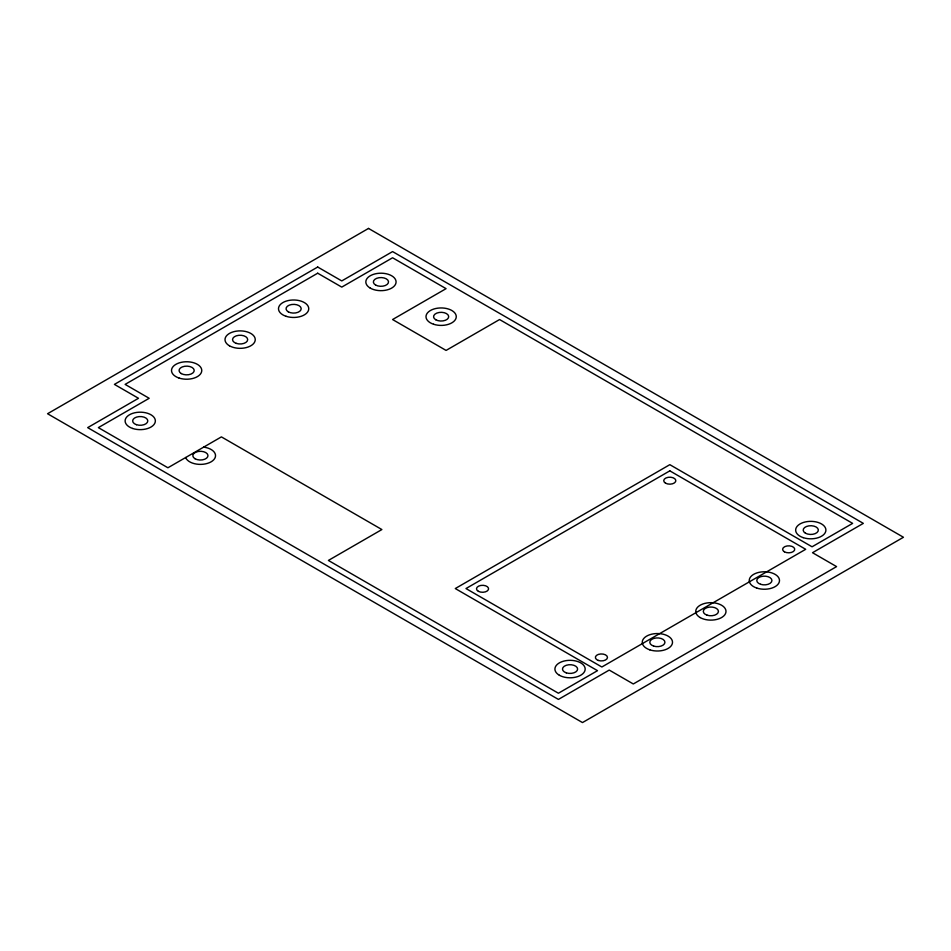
<?xml version="1.0" encoding="UTF-8"?>
<svg xmlns="http://www.w3.org/2000/svg" width="951" height="951" viewBox="0 0 951 951"><rect width="100%" height="100%" fill="white"/><g stroke="black" fill="none" stroke-linecap="round" stroke-linejoin="round"><path stroke-width="1.43" d="M203.621 447.16L204.322 447.22A15.133 8.737 0 0 1 211.11 461.829A15.133 8.737 0 0 1 185.79 457.918L185.695 457.514M368.512 228.43L47.55 413.733L582.487 722.57L903.45 537.267L368.512 228.43M317.693 267.029L114.417 384.394L138.489 398.291L87.67 427.629L558.415 699.413L609.234 670.075L633.307 683.971L836.583 566.606L812.511 552.709L863.33 523.371L392.585 251.587L341.766 280.925L317.693 267.029M317.693 273.21L125.116 384.394L149.188 398.291L98.369 427.629L167.911 467.773L221.405 436.889L381.886 529.552L328.392 560.436L558.415 693.231L597.513 670.669L455.279 588.55L669.825 464.67L812.059 546.789L852.631 523.371L499.572 319.536L446.078 350.42L392.585 319.536L446.078 288.652L392.585 257.769L341.766 287.107L317.693 273.21M669.825 470.852L465.978 588.55L601.852 666.996L805.699 549.298L669.825 470.852M286.061 316.291A15.133 8.737 0 0 0 308.754 308.73A15.133 8.737 0 0 0 286.061 301.158A15.133 8.737 0 0 0 286.061 316.291M288.272 311.809A7.56 4.363 0 0 0 300.932 309.86A7.56 4.363 0 0 0 291.66 304.51A7.56 4.363 0 0 0 288.272 311.809M229.429 345.784A15.133 8.737 0 0 0 254.737 341.873A15.133 8.737 0 0 0 236.217 331.174A15.133 8.737 0 0 0 229.429 345.784M236.347 343.394A7.56 4.363 0 0 0 247.688 339.614A7.56 4.363 0 0 0 236.347 335.822A7.56 4.363 0 0 0 236.347 343.394M179.073 378.058A15.133 8.737 0 0 0 201.767 370.498A15.133 8.737 0 0 0 179.073 362.925A15.133 8.737 0 0 0 179.073 378.058M181.284 373.577A7.56 4.363 0 0 0 193.945 371.627A7.56 4.363 0 0 0 184.672 366.278A7.56 4.363 0 0 0 181.284 373.577M756.806 588.075A15.133 8.737 0 0 0 779.499 580.502A15.133 8.737 0 0 0 756.806 572.942A15.133 8.737 0 0 0 756.806 588.075M760.586 584.294A7.56 4.363 0 0 0 771.927 580.502A7.56 4.363 0 0 0 760.586 576.722A7.56 4.363 0 0 0 760.586 584.294M700.174 617.568A15.133 8.737 0 0 0 725.482 613.657A15.133 8.737 0 0 0 706.962 602.958A15.133 8.737 0 0 0 700.174 617.568M707.092 615.178A7.56 4.363 0 0 0 718.433 611.386A7.56 4.363 0 0 0 707.092 607.606A7.56 4.363 0 0 0 707.092 615.178M649.818 649.842A15.133 8.737 0 0 0 672.512 642.27A15.133 8.737 0 0 0 649.818 634.709A15.133 8.737 0 0 0 649.818 649.842M653.599 646.062A7.56 4.363 0 0 0 664.939 642.27A7.56 4.363 0 0 0 653.599 638.49A7.56 4.363 0 0 0 653.599 646.062M132.665 428.473A15.133 8.737 0 0 0 155.358 420.913A15.133 8.737 0 0 0 132.665 413.352A15.133 8.737 0 0 0 132.665 428.473M136.445 424.693A7.56 4.363 0 0 0 147.797 420.913A7.56 4.363 0 0 0 136.445 417.132A7.56 4.363 0 0 0 136.445 424.693M370.248 288.105A15.133 8.737 0 0 0 395.568 284.194A15.133 8.737 0 0 0 377.036 273.496A15.133 8.737 0 0 0 370.248 288.105M375.597 285.027A7.56 4.363 0 0 0 388.258 283.065A7.56 4.363 0 0 0 378.997 277.716A7.56 4.363 0 0 0 375.597 285.027M559.354 675.246A15.133 8.737 0 0 0 584.663 671.323A15.133 8.737 0 0 0 566.13 660.624A15.133 8.737 0 0 0 559.354 675.246M803.203 537.648A15.133 8.737 0 0 0 825.908 530.087A15.133 8.737 0 0 0 803.203 522.527A15.133 8.737 0 0 0 803.203 537.648M433.561 324.243A15.133 8.737 0 0 0 456.266 316.683A15.133 8.737 0 0 0 433.561 309.111A15.133 8.737 0 0 0 433.561 324.243M435.784 319.762A7.56 4.363 0 0 0 448.432 317.812A7.56 4.363 0 0 0 439.172 312.463A7.56 4.363 0 0 0 435.784 319.762M805.426 533.178A7.56 4.363 0 0 0 818.074 531.217A7.56 4.363 0 0 0 808.814 525.867A7.56 4.363 0 0 0 805.426 533.178M566.273 672.844A7.56 4.363 0 0 0 577.614 669.064A7.56 4.363 0 0 0 566.273 665.284A7.56 4.363 0 0 0 566.273 672.844M195.062 458.751A7.56 4.363 0 0 0 207.71 456.789A7.56 4.363 0 0 0 198.45 451.44A7.56 4.363 0 0 0 195.062 458.751M478.389 591.332A6.051 3.495 0 0 0 488.422 589.596A6.051 3.495 0 0 0 480.79 585.447A6.051 3.495 0 0 0 478.389 591.332M665.51 483.156A6.051 3.495 0 0 0 675.626 481.586A6.051 3.495 0 0 0 668.22 477.307A6.051 3.495 0 0 0 665.51 483.156M598.393 660.458A6.051 3.495 0 0 0 607.475 657.426A6.051 3.495 0 0 0 598.393 654.407A6.051 3.495 0 0 0 598.393 660.458M784.397 551.794A6.051 3.495 0 0 0 794.525 550.225A6.051 3.495 0 0 0 787.107 545.945A6.051 3.495 0 0 0 784.397 551.794"/></g></svg>
